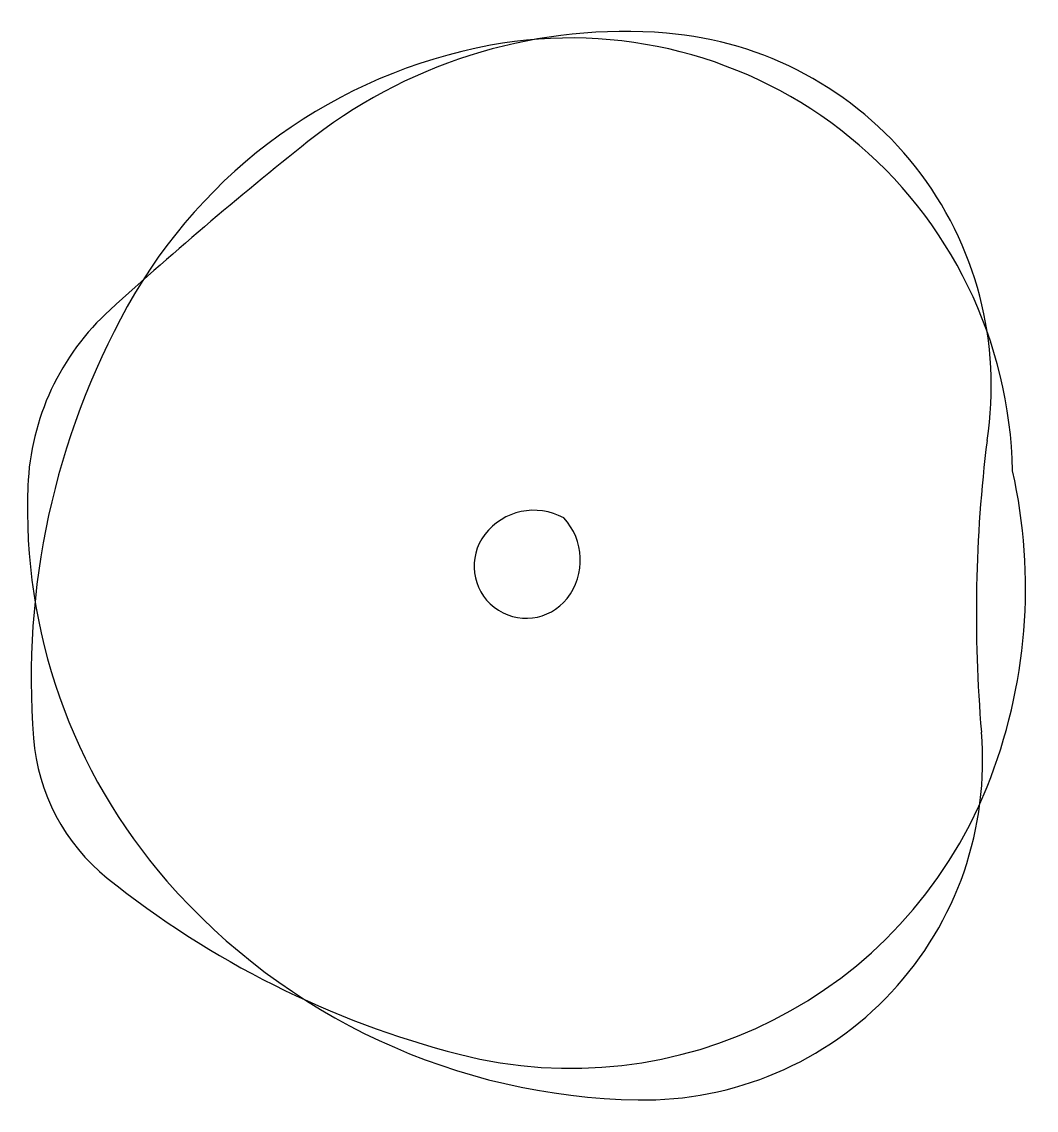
# Model space of a CAD drawing. Extents: x 223.3 to 254.6, y 222 to 255.6.
import ezdxf

# ---------------------------------------------------------------- set-up
doc = ezdxf.new("R2010")
doc.units = 0
doc.header["$LTSCALE"] = 12
doc.header["$MEASUREMENT"] = 0
doc.layers.get('0').update_dxf_attribs({"linetype": 'CONTINUOUS'})

# ---------------------------------------------------------------- blocks, each defined once
blk = doc.blocks.new('TREEM')
for centre, radius, start, end in [((0.02833859388672508, 0.002236231230051672), 0.1575445174661298, 85.31025803725774, 127.4297442773217), ((0.03228571573324917, 0.05035148978960048), 0.1092676298580462, 351.1086964470275, 85.31025803725777), ((0.01624949191518256, -0.003529684324076146), 0.1617187228759153, 100.4554750251867, 151.042477942935), ((0.0116697668438861, 0.02128791754465638), 0.1364820978193912, 1.167566428649917, 100.4554750251868), ((0.6700269862448878, -0.8060938798903208), 1.189589743666921, 128.3097778096617, 132.2959285459588), ((0.08220366445530015, -0.04002478423680825), 0.2370967381926633, 151.042477942935, 184.479214744259), ((-0.0781238589743555, 0.01623054603951384), 0.0778581444564374, 132.2959285459588, 177.6876569888194), ((0.56901007889214, -0.0199425377179233), 0.4320829404476126, 172.9000686717202, 184.8756449241706), ((-0.01321024798736126, -0.01203639639533683), 0.1653244768337175, 338.1525743052476, 12.61453176774055), ((0.01892908489348279, 0.01231155548985435), 0.1749901803680875, 177.6876569888194, 221.0766760216917), ((0.0003448264793971372, -0.007228424837918876), 0.01910373863064963, 61.27910848024469, 142.679343568243), ((-0.004438427945354912, -0.003515586385696816), 0.01910586855570664, 321.6826365324532, 43.04272222407404), ((-0.002062106806333476, -0.005393461320906581), 0.01607712022874893, 142.679343568243, 321.6826365324532), ((0.03416099092520658, -0.06556626506421034), 0.1047085194285937, 269.0752081823916, 4.87564492417066), ((-0.0927409395623817, -0.05372936703947362), 0.06161616928345724, 184.4792147442589, 231.1586601366141), ((0.01169176231945985, -0.02202040758373169), 0.1384955633870082, 255.6085219952648, 338.1525743052476), ((0.04859521946664395, 0.1217978701293866), 0.2869730436787402, 231.1586601366141, 255.6085219952648), ((0.03565341183578759, 0.0268891308537431), 0.1971759599388612, 221.0766760216917, 269.0752081823917)]:
    blk.add_arc(centre, radius, start, end)

msp = doc.modelspace()

# ---------------------------------------------------------------- block references
at = {"xscale": 100, "yscale": 100, "zscale": 100}
msp.add_blockref('TREEM', (239.0801796907654, 239.3668645532177), dxfattribs=at)

doc.saveas('drawing.dxf')
